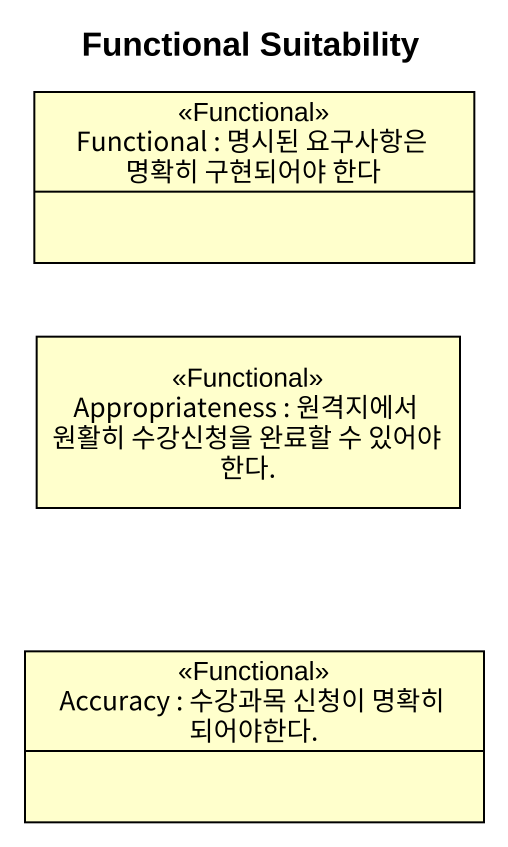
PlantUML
@startuml
title Functional Suitability
hide circle
hide empty members
class "Functional : 명시된 요구사항은 명확히 구현되어야 한다" as Functional_명시된_요구사항은_명확히 <<Functional>>
class "Appropriateness : 원격지에서 원활히 수강신청을 완료할 수 있어야 한다." as Appropriateness_원격지에서_원활히 <<Functional>>
class "Accuracy : 수강과목 신청이 명확히 되어야한다." as Accuracy_수강과목_신청이_명확히_되어야한다 <<Functional>>
@enduml
